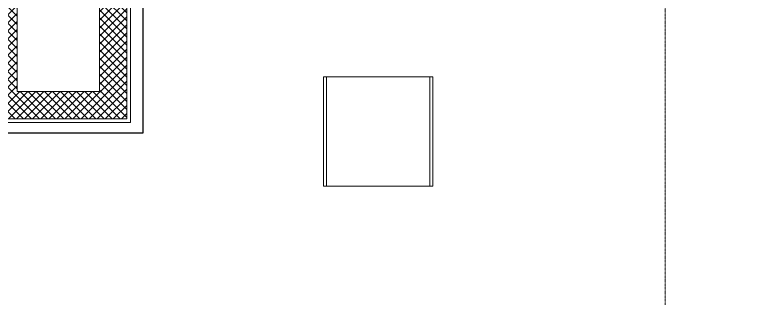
# Model space of a CAD drawing. Extents: x -1439 to 23780, y -1362 to 4476.
# Drawn here: x 20101 to 20501, y 2511.5 to 2667.3 of the extents above; entities that cross this region are included whole.
import ezdxf

# ---------------------------------------------------------------- set-up
doc = ezdxf.new("R2010")
doc.units = 0
doc.header["$MEASUREMENT"] = 0
doc.linetypes.add('Audi$0$DASHDOT2', pattern=[0.5, 0.25, -0.125, 0, -0.125])
doc.layers.get('0').update_dxf_attribs({"color": 9, "lineweight": 9})
for name, color, linetype, lineweight in [('Audi$0$00', 8, 'Continuous', 9), ('Audi$0$05', 8, 'Continuous', 9), ('Audi$0$09W', 8, 'Continuous', 9), ('Audi$0$14', 8, 'Continuous', 9), ('Audi$0$24', 8, 'Audi$0$DASHDOT2', 9), ('Audi$0$35', 8, 'Continuous', 9), ('E-KABLO', 7, 'Continuous', 30)]:
    doc.layers.add(name, color=color, linetype=linetype, lineweight=lineweight)

# ---------------------------------------------------------------- blocks, each defined once
blk = doc.blocks.new('Audi$0$p-audi-lounge_sehpa1')
for points in [[(0, 60), (60, 60), (60, 0), (0, 0)], [(1.76, 60), (58.24, 60), (58.24, 0), (1.76, 0)]]:
    blk.add_lwpolyline(points, close=True)
blk = doc.blocks.new('Audi$0$P-AKS_AUDI')
at = {"layer": 'Audi$0$24'}
blk.add_lwpolyline([(-2100, -2590), (-2100, 1250)], dxfattribs=at)
blk = doc.blocks.new('Audi$0$ÇATI KATI PLANI')
at = {"layer": 'Audi$0$09W'}
h = blk.add_hatch(dxfattribs=at)
h.set_pattern_fill('ANSI37', color=256, scale=25, style=0)
h.paths.add_polyline_path([(20017.5, 2610), (20017.5, 2625), (20037.5, 2625), (20037.5, 2805), (19797.5, 2805), (19797.5, 2825), (20245, 2825), (20245, 2805), (20162.5, 2805), (20162.5, 2610)])
h.paths.add_polyline_path([(20102.5, 2625), (20147.5, 2625), (20147.5, 2805), (20102.5, 2805)], flags=16)
h.paths.add_polyline_path([(20082.5, 2625), (20082.5, 2805), (20052.5, 2805), (20052.5, 2625)], flags=16)
at = {"layer": 'Audi$0$00'}
for points in [[(20017.5, 2610), (20017.5, 2610), (20017.5, 2610), (20017.5, 2625), (20037.5, 2625), (20037.5, 2805), (19797.5, 2805), (19797.5, 2825), (20245, 2825), (20245, 2805), (20162.5, 2805), (20162.5, 2610), (20017.5, 2610)], [(20102.5, 2625), (20147.5, 2625), (20147.5, 2805), (20102.5, 2805)]]:
    blk.add_lwpolyline(points, close=True, dxfattribs=at)
at = {"layer": 'Audi$0$14'}
blk.add_lwpolyline([(20015.5, 2625), (20015.5, 2608), (20164.5, 2608), (20164.5, 2803), (20247, 2803), (20247, 2820.02)], dxfattribs=at)
at = {"layer": 'Audi$0$24'}
blk.add_blockref('Audi$0$P-AKS_AUDI', (22557.5, 2785), dxfattribs=at)

msp = doc.modelspace()

# ---------------------------------------------------------------- linework, layer by layer
at = {"layer": 'Audi$0$35'}
msp.add_lwpolyline([(21815.5, 2803), (20189.5, 2803), (20189.5, 2712), (20164.5, 2712), (20164.5, 2608), (20015.5, 2608), (20015.5, 2627), (19909.65, 2627), (19909.65, 2608), (19799.5, 2608), (19799.5, 2580), (19799.5, 2576.5), (19785.5, 2570.2), (19782.5, 2570.2), (19782.5, 2489.8), (19785.44, 2489.8), (19799.5, 2483.5), (19799.5, 2371), (21815.5, 2371)], dxfattribs=at)
at = {"layer": 'E-KABLO', "color": 6, "ltscale": 40}
for p, q in [((20171.5, 2602.45), (20171.5, 2793)), ((19887.65, 2602.45), (20171.5, 2602.45))]:
    msp.add_line(p, q, dxfattribs=at)

# ---------------------------------------------------------------- block references
msp.add_blockref('Audi$0$ÇATI KATI PLANI', (0, 0))
at = {"layer": 'Audi$0$05'}
msp.add_blockref('Audi$0$p-audi-lounge_sehpa1', (20270.25, 2573.17), dxfattribs=at)

doc.saveas('drawing.dxf')
